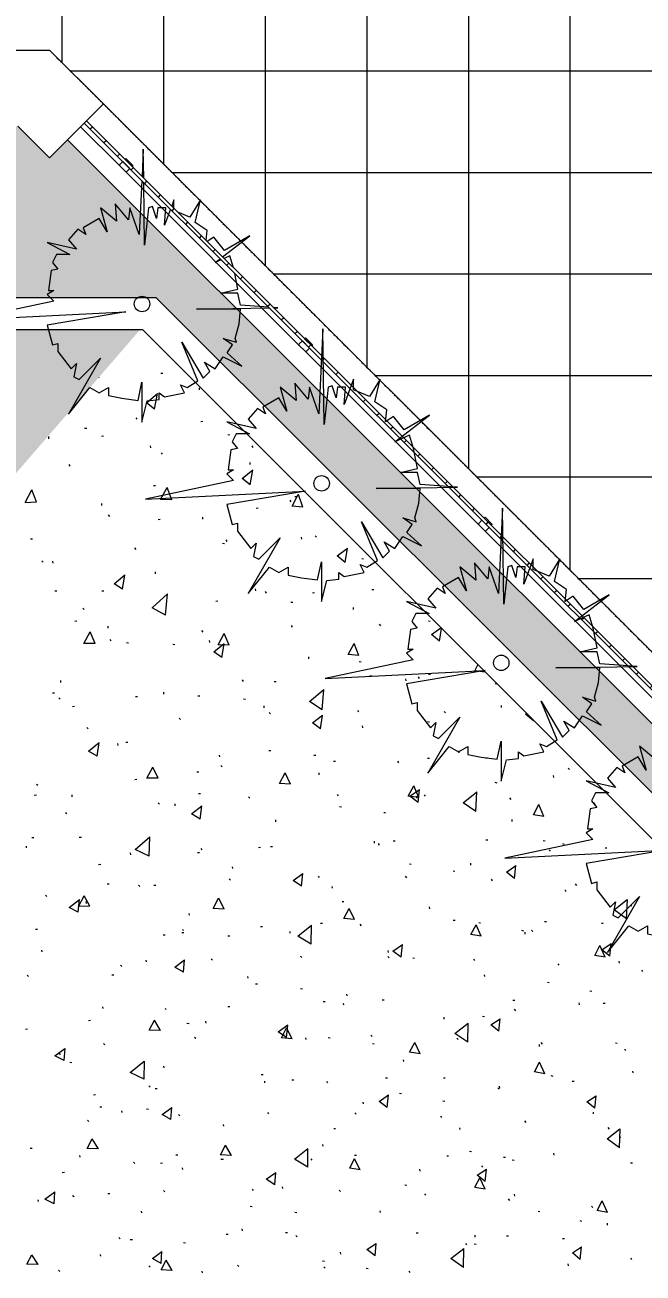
# Model space of a CAD drawing. Header units: millimetres. Extents: x 5359 to 218750, y -16347 to 109893.
# Drawn here: x 127705 to 130138, y 79600 to 84517 of the extents above; entities that cross this region are included whole.
import ezdxf

# ---------------------------------------------------------------- set-up
doc = ezdxf.new("R2010")
doc.units = ezdxf.units.MM
doc.linetypes.add('Double dash', pattern=[41.999998, 12, -6, 6, -6, 6, -6])
for name, color, linetype, lineweight in [('A-ANNO-DIMS', 211, 'Continuous', 9), ('A-ANNO-DIMS-220', 211, 'Continuous', 9), ('A-FLOR', 192, 'Continuous', 9), ('A-FLOR-HRAL', 11, 'Continuous', 9), ('A-FLOR-PATT', 8, 'Continuous', 9), ('A-WALL', 113, 'Continuous', 9), ('C-PROP-LINE', 91, 'Double dash', 18), ('G-IMPT', 8, 'Continuous', 9), ('L-PLNT', 71, 'Continuous', 9), ('S-COLS', 52, 'Continuous', 9)]:
    doc.layers.add(name, color=color, linetype=linetype, lineweight=lineweight)
doc.styles.add('Arial_5', font='arial_0.ttf', dxfattribs={"width": 0.9, "height": 660})
doc.dimstyles.new('1_Dim_chi_tiet_khu_đất_2_1', dxfattribs={"dimscale": 304.8, "dimtxt": 673.371204, "dimasz": 0.866142, "dimexe": 0.721785, "dimexo": 0.0625, "dimgap": 0.072178, "dimtad": 1, "dimdec": 0, "dimrnd": 5, "dimzin": 0, "dimdsep": 46, "dimtxsty": 'Arial_5', "dimblk1": 'OBLIQUE', "dimblk2": 'OBLIQUE', "dimsah": 1, "dimcen": 0.09, "dimdle": 0.721785, "dimazin": 0, "dimtfac": 1, "dimtdec": 4, "dimtix": 1, "dimtmove": 0, "dimatfit": 3, "dimfxl": 2.165354, "dimfxlon": 1, "dimtvp": 1, "dimtolj": 1, "dimtzin": 0, "dimarcsym": 2})

# ---------------------------------------------------------------- blocks, each defined once
blk = doc.blocks.new('FP_68-TKCS_MB ĐỊNH VỊ CỔNG-HÀNG RÀO')
at = {"layer": 'A-FLOR-PATT'}
for p, q in [((127997.5, 83128.7), (127997.4, 83130.3)), ((128247.5, 83143.8), (128239.6, 83144.2)), ((128183.2, 83028.4), (128226.4, 83065.8)), ((128214.8, 83003.8), (128226.5, 83065.7)), ((128392.7, 83079.3), (128392.6, 83088)), ((128214.7, 83003.8), (128183.2, 83028.4)), ((128146.9, 82963.9), (128142.5, 82969.9)), ((127948.2, 82927.1), (127940.1, 82927.2)), ((128405.7, 82954.8), (128397.5, 82953.8)), ((127799.4, 82887.2), (127799.2, 82895.8)), ((128014.5, 82897.2), (128006.1, 82895.7)), ((128511.6, 82901.4), (128503.8, 82902)), ((128200.1, 82851.1), (128199.9, 82859.6)), ((128246.8, 82825.9), (128242.5, 82831.9)), ((128604, 82852.9), (128599.7, 82859.1)), ((127883.1, 82779.5), (127878.6, 82785.2)), ((128592.3, 82785.3), (128592, 82793.7)), ((128560.1, 82730.3), (128601.8, 82764.1)), ((128591.4, 82705.1), (128560.1, 82730.2)), ((128591.4, 82705.1), (128601.8, 82764.1)), ((127706, 82635.2), (127732.7, 82685.7)), ((127751.1, 82637.8), (127732.7, 82685.7)), ((128219.5, 82701.8), (128211.6, 82702.1)), ((128239.3, 82647.1), (128265, 82695.5)), ((128283.1, 82646.3), (128265.1, 82695.5)), ((127751.1, 82637.7), (127706, 82635.1)), ((128007.8, 82623.5), (128007.5, 82631.8)), ((128283.1, 82646.2), (128239.4, 82647)), ((128753.1, 82638.9), (128748.8, 82645)), ((128756.6, 82621.2), (128781.4, 82667.7)), ((128799.1, 82617.5), (128756.7, 82621.2)), ((128775.3, 82657.5), (128767.6, 82658.4)), ((128799.1, 82617.5), (128781.5, 82667.7)), ((128038.8, 82581.2), (128034.3, 82586.9)), ((128405.5, 82569.9), (128405.1, 82578.1)), ((128623.3, 82613.5), (128615.2, 82612.8)), ((128237.5, 82569), (128229.2, 82567.8)), ((127735, 82491.7), (127726.8, 82491.4)), ((128490.3, 82473.2), (128482.4, 82473.7)), ((128501.7, 82482.3), (128497.3, 82488.2)), ((128794.7, 82491.1), (128794.4, 82499.2)), ((128852.5, 82498.8), (128848.2, 82504.9)), ((128142.4, 82451.1), (128137.9, 82456.7)), ((128934.4, 82425.6), (128974.6, 82456.5)), ((128965.6, 82399.9), (128934.5, 82425.5)), ((128965.6, 82399.9), (128974.7, 82456.5)), ((127776.5, 82400.6), (127771.8, 82406)), ((127815.8, 82396.6), (127815.4, 82404.6)), ((129038.4, 82412.5), (129030.8, 82413.6)), ((128056.2, 82315.7), (128098.4, 82350.8)), ((128089, 82293.8), (128098.5, 82350.8)), ((128218.9, 82355), (128218.5, 82363)), ((127830.8, 82285.9), (127822.6, 82285.8)), ((128015.6, 82286.4), (128007.5, 82286.5)), ((128089, 82293.8), (128056.2, 82315.7)), ((128613.6, 82287.2), (128613.1, 82295.1)), ((128656.2, 82278.9), (128651.8, 82284.7)), ((128844.8, 82279.6), (128836.8, 82279.1)), ((129079.2, 82291.8), (129071.4, 82291.4)), ((128206.1, 82221.3), (128266, 82275.4)), ((128258.2, 82191.8), (128266.1, 82275.4)), ((128464.4, 82247), (128456.2, 82246.1)), ((128760.2, 82241.5), (128752.4, 82242.3)), ((127937.7, 82213.9), (127933.1, 82219.2)), ((128258.2, 82191.8), (128206.1, 82221.3)), ((128999, 82214.4), (128998.5, 82222.3)), ((127909.6, 82168.7), (127901.2, 82167.2)), ((128032.7, 82140.8), (128032.2, 82148.6)), ((128406.2, 82125.3), (128401.7, 82130.9)), ((128759, 82145.2), (128754.5, 82151)), ((129105.6, 82149.8), (129101.2, 82155.8)), ((129301, 82166.4), (129293.5, 82167.6)), ((129306.3, 82115.6), (129342.4, 82142.1)), ((129337.2, 82089.5), (129344.6, 82139.9)), ((127937.2, 82079.6), (127961.9, 82126)), ((127981.9, 82080.7), (127937.3, 82079.6)), ((127981.9, 82080.7), (127962, 82125.9)), ((128044.9, 82090.8), (128040.3, 82096.1)), ((128113, 82082.1), (128105, 82082.3)), ((128432.7, 82083.7), (128432.2, 82091.5)), ((128465.5, 82075.2), (128489.3, 82119.9)), ((128508.8, 82073.3), (128489.4, 82119.9)), ((128977.9, 82037.5), (129000.9, 82080.7)), ((129020, 82033.1), (129001, 82080.7)), ((129337.2, 82089.5), (129306.3, 82115.6)), ((128295.1, 82075.6), (128287.2, 82076)), ((128448.3, 82047.6), (128489.1, 82079.6)), ((128480.9, 82024.7), (128448.4, 82047.5)), ((128508.8, 82073.3), (128465.5, 82075.2)), ((128480.9, 82024.7), (128489.1, 82079.5)), ((129020, 82033), (128978, 82037.5)), ((128823.1, 82020.3), (128822.5, 82028)), ((129029.2, 82007.1), (129021.5, 82008.1)), ((129476.1, 81973), (129488.3, 81996.1)), ((127846.7, 81927), (127846.1, 81934.6)), ((128565.8, 81931.1), (128561.2, 81936.7)), ((129069.9, 81951.3), (129062, 81951)), ((129205.8, 81933.3), (129205.2, 81941)), ((129258.8, 81942.9), (129254.4, 81948.9)), ((129301.2, 81957.8), (129293.4, 81957.6)), ((129517, 81966.6), (129476.1, 81973)), ((127822, 81885.1), (127813.7, 81885)), ((128252.1, 81880.8), (128251.5, 81888.4)), ((128694.8, 81929.6), (128686.7, 81929)), ((128824.9, 81851.4), (128881.6, 81899.2)), ((128875.9, 81819.1), (128881.7, 81899.2)), ((129563.2, 81919.4), (129555.8, 81920.8)), ((127843.6, 81860.6), (127838.7, 81865.7)), ((128148.1, 81870.5), (128139.8, 81869.4)), ((128394, 81872.3), (128386.1, 81872.8)), ((128573.4, 81859.6), (128565.5, 81860.2)), ((128647.4, 81826.6), (128646.8, 81834.2)), ((128875.9, 81819.1), (128825, 81851.3)), ((129581.4, 81827.9), (129580.8, 81835.6)), ((127900.6, 81832.2), (127892.2, 81830.8)), ((128317.3, 81780.6), (128312.6, 81786)), ((128671.7, 81803), (128667.1, 81808.6)), ((128836.7, 81767.9), (128876, 81797.3)), ((128868.9, 81744.1), (128876.1, 81797.2)), ((129020, 81810.3), (129015.5, 81816)), ((129360.7, 81806.9), (129356.2, 81812.8)), ((129676, 81801.5), (129680.1, 81804.4)), ((129706.7, 81775.2), (129676, 81801.5)), ((127954.2, 81743.7), (127949.4, 81748.8)), ((128868.9, 81744.1), (128836.7, 81767.9)), ((129034.8, 81747.8), (129034.1, 81755.4)), ((129297.2, 81770), (129289.7, 81771.2)), ((127955.6, 81656.6), (127996.9, 81689.7)), ((127989.6, 81636.6), (127996.9, 81689.7)), ((128110, 81690.3), (128101.9, 81690.5)), ((127989.6, 81636.6), (127955.6, 81656.6)), ((128071.7, 81678.4), (128071, 81685.8)), ((128472, 81633.3), (128471.2, 81640.8)), ((128673.4, 81656.8), (128665.6, 81657.5)), ((128850.1, 81638.4), (128842.4, 81639.3)), ((129414.7, 81649.4), (129414, 81657)), ((128185.3, 81550.2), (128208.2, 81593.2)), ((128229.5, 81549.6), (128208.3, 81593.2)), ((128481.6, 81594.4), (128476.8, 81599.8)), ((128927.9, 81615.1), (128919.9, 81614.7)), ((129177.6, 81610.4), (129173.1, 81616.1)), ((129297.8, 81627), (129290, 81626.9)), ((129526.2, 81628.4), (129518.5, 81628.4)), ((129848.6, 81583.3), (129844.2, 81589.3)), ((128145.7, 81544.5), (128137.4, 81543.4)), ((128229.5, 81549.6), (128185.4, 81550.1)), ((128389.3, 81573.6), (128381.2, 81572.7)), ((128707.4, 81528.7), (128729.5, 81570.5)), ((128750.2, 81525.5), (128729.6, 81570.5)), ((128864, 81562.6), (128863.2, 81570.1)), ((129786.7, 81552), (129785.9, 81559.5)), ((127756.1, 81520.1), (127751.1, 81524.9)), ((128750.2, 81525.5), (128707.4, 81528.7)), ((129214.2, 81478.3), (129235.7, 81519)), ((129220.9, 81478.1), (129259, 81505.3)), ((129255.8, 81473), (129235.7, 81519)), ((129252.7, 81453.5), (129259, 81505.3)), ((129430.7, 81451.9), (129484.7, 81495.2)), ((129480.7, 81417.6), (129484.7, 81495.2)), ((129564.1, 81530.5), (129556.7, 81531.9)), ((127750.1, 81482.5), (127741.6, 81480.9)), ((127891.6, 81476.4), (127890.8, 81483.7)), ((128234.5, 81446.9), (128229.7, 81452.1)), ((128296.8, 81440.5), (128295.9, 81447.8)), ((128396.2, 81487.9), (128388.2, 81488.4)), ((128590.4, 81471), (128585.7, 81476.3)), ((128940.1, 81480), (128935.5, 81485.6)), ((129255.8, 81473), (129214.2, 81478.3)), ((129252.7, 81453.4), (129220.9, 81478)), ((129248.2, 81471.2), (129247.5, 81478.7)), ((129282.1, 81478.4), (129277.5, 81484.2)), ((129480.7, 81417.6), (129430.7, 81451.9)), ((129619, 81465.6), (129614.5, 81471.5)), ((129707.8, 81405.4), (129728.7, 81445.2)), ((129748.4, 81398.5), (129728.7, 81445.2)), ((129949.7, 81446), (129945.3, 81452)), ((127869.9, 81408.4), (127864.9, 81413.3)), ((128361, 81409.6), (128400.9, 81439.9)), ((128394.6, 81388.2), (128361, 81409.5)), ((128394.6, 81388.2), (128400.9, 81439.8)), ((128950.9, 81435.9), (128943.2, 81436.8)), ((129125.1, 81412.5), (129117.4, 81413.6)), ((129748.4, 81398.5), (129707.8, 81405.4)), ((128693.4, 81377.8), (128692.6, 81385.1)), ((129623.8, 81379.4), (129623, 81386.8)), ((127740.4, 81314.6), (127732.2, 81314.4)), ((127927.4, 81316.4), (127919.2, 81316.4)), ((128139.5, 81268.6), (128196.9, 81317.8)), ((128193.6, 81241.9), (128197, 81317.8)), ((129081.9, 81293.3), (129081.1, 81300.7)), ((129162.8, 81301.8), (129154.9, 81301.6)), ((129527.7, 81305), (129520, 81305.1)), ((129753.4, 81301.9), (129745.8, 81302.1)), ((127711.8, 81275), (127710.8, 81282)), ((128121.8, 81248.1), (128120.9, 81255.2)), ((128193.6, 81241.9), (128139.5, 81268.6)), ((128392.7, 81255.6), (128384.5, 81254.8)), ((128403.1, 81267.4), (128398.3, 81272.6)), ((128632.4, 81276.3), (128624.3, 81275.7)), ((128680, 81278.4), (128672.2, 81279.1)), ((129101.5, 81285.9), (129096.8, 81291.5)), ((129774.7, 81261.7), (129770.2, 81267.6)), ((129829.9, 81288.8), (129822.6, 81290.3)), ((129993.9, 81270.6), (129993.1, 81278.1)), ((128003.5, 81208.9), (127995.1, 81207.7)), ((128523.1, 81193.4), (128522.2, 81200.6)), ((129226.2, 81209.7), (129218.7, 81210.9)), ((129461.1, 81207), (129460.2, 81214.4)), ((129600.7, 81179.4), (129637.8, 81205.1)), ((129632.3, 81154.2), (129637.9, 81205.1)), ((128514.6, 81147.8), (128509.7, 81153)), ((128760.6, 81146.2), (128799.1, 81174.2)), ((128793.6, 81123.6), (128760.6, 81146.2)), ((128793.6, 81123.6), (128799.2, 81174.2)), ((128865.3, 81157.7), (128860.5, 81163.2)), ((129208.2, 81157.2), (129203.5, 81162.8)), ((129398, 81182), (129390.4, 81183.3)), ((129546.1, 81145.5), (129541.5, 81151.3)), ((129632.3, 81154.2), (129600.8, 81179.4)), ((128037.2, 81132.1), (128029.1, 81132.3)), ((128157.6, 81123), (128152.6, 81128)), ((128221, 81126.3), (128212.9, 81126.7)), ((128915.8, 81115.7), (128914.9, 81123)), ((129834.2, 81102.8), (129833.4, 81110.1)), ((129877.7, 81127.1), (129873.2, 81133)), ((127791.7, 81083.7), (127786.6, 81088.4)), ((127879.1, 81039.9), (127919.5, 81071.2)), ((127914.1, 81021.2), (127919.5, 81071.2)), ((127915.7, 81043.9), (127937.7, 81085.5)), ((127960.6, 81044.6), (127937.8, 81085.5)), ((127947.1, 81056.1), (127946.1, 81063.1)), ((128446.3, 81035.9), (128467.7, 81076.4)), ((128489.8, 81033.7), (128467.8, 81076.4)), ((128961.1, 81061.9), (128953.4, 81062.9)), ((130024.6, 81031.2), (130076.6, 81071.6)), ((130073.7, 80995.4), (130076.7, 81071.5)), ((127914.1, 81021.2), (127879.1, 81039.9)), ((127960.6, 81044.6), (127915.7, 81043.9)), ((128353, 81009.3), (128352, 81016.4)), ((128489.8, 81033.7), (128446.4, 81035.9)), ((128960.7, 80996.7), (128981.5, 81036.4)), ((129002.9, 80992.3), (128981.6, 81036.4)), ((129298.6, 81034.9), (129297.7, 81042.2)), ((130073.7, 80995.4), (130024.7, 81031.2)), ((130094.6, 81045.2), (130087.3, 81046.8)), ((127754.4, 80953), (127746.1, 80952.9)), ((128330, 80948.8), (128325, 80953.8)), ((128640.3, 80964.1), (128632.3, 80963.6)), ((128779, 80926.4), (128833.6, 80970.7)), ((128831.4, 80895.9), (128833.6, 80970.7)), ((128876.1, 80977), (128868.1, 80976.7)), ((129002.9, 80992.3), (128960.8, 80996.7)), ((129029.9, 80968.2), (129025.2, 80973.7)), ((129398.4, 80988.2), (129390.7, 80988.2)), ((129460.7, 80933), (129481, 80972.1)), ((129501.8, 80926.8), (129481.1, 80972)), ((129499.2, 80978.7), (129491.7, 80980.1)), ((129668.6, 80947.3), (129661.2, 80948.7)), ((129704.4, 80945.4), (129699.9, 80951.2)), ((129758.7, 80983.8), (129751.1, 80984)), ((129981.9, 80977), (129974.4, 80977.2)), ((128257.7, 80931.5), (128249.5, 80930.6)), ((128330.8, 80939.5), (128322.9, 80940)), ((128511.4, 80926.8), (128503.5, 80927.4)), ((128749.9, 80938.4), (128748.9, 80945.6)), ((128831.4, 80895.9), (128779.1, 80926.4)), ((129501.8, 80926.8), (129460.7, 80933)), ((129674.8, 80935.1), (129673.9, 80942.4)), ((127772.6, 80864.6), (127771.5, 80871.4)), ((129136.2, 80863), (129135.2, 80870.2)), ((129153.5, 80868.2), (129191, 80894.4)), ((129186, 80844.4), (129153.6, 80868.2)), ((129186, 80844.4), (129191, 80894.4)), ((129948.8, 80851.1), (129968.8, 80889.6)), ((129989.1, 80843.6), (129948.9, 80851)), ((129989.1, 80843.6), (129968.9, 80889.6)), ((129976.3, 80873.4), (130012.6, 80897.9)), ((130007.5, 80847.6), (129976.4, 80873.4)), ((130007.5, 80847.6), (130012.7, 80897.9)), ((128086, 80807.5), (128081, 80812.3)), ((128183.1, 80825.7), (128182, 80832.6)), ((128294.8, 80805.4), (128333.8, 80834.2)), ((128329.1, 80784.9), (128294.8, 80805.4)), ((128329.1, 80784.9), (128333.9, 80834.2)), ((128443.7, 80832.2), (128438.8, 80837.3)), ((128795, 80842.3), (128790.2, 80847.6)), ((129138.5, 80842), (129133.7, 80847.5)), ((129239.2, 80838.8), (129231.6, 80840)), ((129476.8, 80830.7), (129472.2, 80836.4)), ((129808.9, 80812.8), (129804.3, 80818.5)), ((130045.4, 80821), (130044.5, 80828.3)), ((127719.3, 80768.3), (127714.1, 80772.9)), ((128054.8, 80773.3), (128046.7, 80773.6)), ((128584.2, 80761.5), (128583.1, 80768.5)), ((129515.4, 80767.6), (129514.5, 80774.8)), ((130137.6, 80787.3), (130133.2, 80793.2)), ((128620.7, 80737.2), (128612.9, 80738)), ((128798.1, 80718.3), (128790.3, 80719.2)), ((129769.5, 80743.2), (129762.2, 80744.7)), ((129936.9, 80708.7), (129929.6, 80710.3)), ((128887.3, 80668.5), (128879.4, 80668.2)), ((128962.3, 80656.1), (128957.5, 80661.5)), ((128974, 80691.4), (128973, 80698.5)), ((129119.1, 80674.4), (129111.3, 80674.3)), ((129633.6, 80672.9), (129626, 80673)), ((129888.4, 80656.8), (129887.5, 80664)), ((129989.4, 80661.9), (129981.9, 80662.2)), ((128013.4, 80642.3), (128012.2, 80649.1)), ((128261.7, 80637.5), (128256.7, 80642.4)), ((128511.5, 80648.7), (128503.4, 80648.2)), ((129356.2, 80600.2), (129355.2, 80607.4)), ((129513.8, 80609.5), (129506.3, 80610.9)), ((129637.1, 80633.2), (129632.5, 80638.9)), ((127715.6, 80560.2), (127707.2, 80558.9)), ((127963.7, 80595.1), (127955.4, 80594)), ((128194.1, 80557.1), (128214.8, 80596.5)), ((128238.2, 80555.7), (128194.2, 80557.1)), ((128238.2, 80555.7), (128214.9, 80596.5)), ((128351.1, 80582.2), (128343.1, 80582.7)), ((128418.6, 80584.8), (128417.5, 80591.7)), ((128701.8, 80550.2), (128739.6, 80577)), ((128714.8, 80526.5), (128735, 80565.3)), ((128757.5, 80522.6), (128735, 80565.2)), ((128735.3, 80528), (128739.7, 80576.9)), ((129398.1, 80543.2), (129450.5, 80584.1)), ((129448.8, 80509.7), (129450.5, 80584.1)), ((129539.3, 80577), (129575.9, 80601.9)), ((129571.2, 80552.2), (129539.4, 80577)), ((129571.2, 80552.2), (129575.9, 80601.9)), ((128377.3, 80523.1), (128372.3, 80528.1)), ((128735.3, 80528), (128701.8, 80550.1)), ((128757.5, 80522.6), (128714.8, 80526.4)), ((128728.8, 80532.5), (128723.9, 80537.8)), ((128811.9, 80520), (128810.9, 80527)), ((128906.4, 80525.7), (128898.7, 80526.7)), ((129072.2, 80531.7), (129067.4, 80537.1)), ((129219.7, 80469.3), (129239.5, 80507.7)), ((129261.1, 80463.5), (129239.6, 80507.6)), ((129448.8, 80509.7), (129398.1, 80543.2)), ((129410.6, 80520), (129405.9, 80525.6)), ((129742.5, 80501.8), (129737.9, 80507.5)), ((127823.3, 80455), (127862.8, 80484.6)), ((127843.9, 80459.3), (127842.7, 80466)), ((127858.9, 80436.8), (127862.9, 80484.6)), ((128019.4, 80499.2), (128014.2, 80503.9)), ((129080.5, 80501.2), (129072.9, 80502.3)), ((129261.1, 80463.5), (129219.7, 80469.3)), ((129731.5, 80492.7), (129730.5, 80499.9)), ((130037.1, 80503.5), (130029.8, 80505.1)), ((130071.2, 80476.2), (130066.7, 80482)), ((127858.9, 80436.8), (127823.3, 80455)), ((127890, 80428.4), (127881.8, 80428.6)), ((128119.9, 80389.2), (128175.1, 80434.5)), ((128175, 80363), (128175.2, 80434.5)), ((128253.3, 80408.4), (128252.1, 80415.2)), ((129197.1, 80433.1), (129196, 80440.2)), ((129711.3, 80392), (129730.9, 80430)), ((129751.8, 80384.8), (129731, 80430)), ((128175, 80363), (128120, 80389.2)), ((128642.5, 80380), (128634.7, 80380.8)), ((128763.1, 80359.4), (128755.2, 80359.1)), ((129132.1, 80367.5), (129124.3, 80367.4)), ((129360, 80367.2), (129352.3, 80367.3)), ((129751.8, 80384.8), (129711.3, 80391.9)), ((129784.7, 80374.5), (129777.3, 80376)), ((130099, 80388.3), (130098.1, 80395.6)), ((128197.7, 80332.1), (128192.6, 80337)), ((128226.1, 80325.9), (128217.9, 80325.2)), ((128650.1, 80348.9), (128648.9, 80355.8)), ((128897.9, 80348.6), (128893.1, 80353.9)), ((129572, 80324), (129567.4, 80329.7)), ((129574.7, 80328.7), (129573.7, 80335.9)), ((129867, 80354.5), (129859.5, 80354.8)), ((127982.9, 80301.4), (127974.7, 80300.5)), ((129038.1, 80266.2), (129037, 80273.2)), ((129099, 80276), (129135.8, 80301.3)), ((129131.7, 80252.3), (129099, 80276)), ((129131.7, 80252.3), (129135.9, 80301.3)), ((129187.1, 80305.3), (129179.6, 80306.5)), ((129358.2, 80276), (129350.7, 80277.3)), ((129917.6, 80274.4), (129953.5, 80298.4)), ((129948.8, 80248.7), (129917.6, 80274.4)), ((129948.8, 80248.7), (129953.5, 80298.4)), ((128008.1, 80253.4), (128000, 80253.7)), ((128088.1, 80232.3), (128086.8, 80239)), ((128191.5, 80244.2), (128183.4, 80244.7)), ((128245.3, 80224.8), (128283.5, 80252.2)), ((128280, 80204.4), (128245.3, 80224.7)), ((128280, 80204.4), (128283.6, 80252.1)), ((128314.7, 80219.2), (128309.6, 80224.2)), ((128665.8, 80227.2), (128660.9, 80232.4)), ((129008.8, 80225.1), (129004, 80230.5)), ((129346.5, 80212.3), (129341.8, 80217.9)), ((129943.7, 80226.4), (129942.8, 80233.7)), ((127957, 80196.9), (127951.7, 80201.6)), ((128488.3, 80177.9), (128487.1, 80184.8)), ((128928.3, 80167.3), (128920.6, 80168.4)), ((129417.9, 80164.9), (129416.9, 80172.1)), ((129677.8, 80193.1), (129673.2, 80198.8)), ((129996.6, 80128.1), (130047.7, 80167.3)), ((130005.8, 80166.6), (130001.3, 80172.5)), ((130045.6, 80092.3), (130047.8, 80167.2)), ((127949.9, 80090.4), (127970, 80128.9)), ((127994.5, 80089.6), (127970, 80128.9)), ((130045.6, 80092.3), (129996.7, 80128.1)), ((130051.5, 80134), (130044.3, 80135.6)), ((127733.6, 80090.5), (127725.4, 80090.6)), ((127994.5, 80089.6), (127950, 80090.4)), ((128307.4, 80063.6), (128299.5, 80064.2)), ((128475.4, 80065.6), (128495.1, 80103.7)), ((128518.4, 80062.1), (128475.4, 80065.6)), ((128518.4, 80062.1), (128495.2, 80103.7)), ((128766.5, 80048.2), (128819.3, 80089.7)), ((128819.1, 80017.3), (128819.4, 80089.7)), ((128879.3, 80099.4), (128878.1, 80106.4)), ((129462.6, 80076.6), (129455.2, 80078)), ((129788.4, 80064.6), (129787.5, 80071.8)), ((127923.1, 80056.5), (127921.8, 80063.1)), ((128137.3, 80031.6), (128132.2, 80036.5)), ((128246.9, 80032.2), (128238.8, 80031.6)), ((128484.8, 80047.1), (128476.8, 80046.7)), ((128486.8, 80046.9), (128478.9, 80047.7)), ((128819.1, 80017.3), (128766.6, 80048.2)), ((128836.2, 80044.4), (128831.3, 80049.7)), ((128983.6, 80012.4), (129003.1, 80050.3)), ((129025.3, 80006.9), (129003.1, 80050.2)), ((129011, 80062.2), (129003.2, 80062.1)), ((129373.1, 80059.9), (129365.5, 80060.1)), ((129508.4, 80016.7), (129503.7, 80022.4)), ((129597.2, 80054.2), (129589.6, 80054.4)), ((129630.7, 80043.1), (129623.3, 80044.6)), ((130097, 80032), (130089.6, 80032.4)), ((127860.4, 79995.9), (127852.1, 79995)), ((128326.8, 80007.3), (128325.5, 80014)), ((128655, 79969.7), (128692.2, 79995.4)), ((128688.6, 79947.4), (128655.1, 79969.7)), ((128688.6, 79947.4), (128692.2, 79995.4)), ((129025.3, 80006.9), (128983.6, 80012.4)), ((129261.3, 80001.2), (129260.3, 80008.3)), ((129476.9, 79937.3), (129496.3, 79975)), ((129485.5, 79984.9), (129521.6, 80009.1)), ((129517.2, 79959.9), (129485.5, 79984.8)), ((129517.4, 79930.2), (129496.4, 79975)), ((129517.2, 79959.9), (129521.6, 80009.1)), ((127783.6, 79891.3), (127822.3, 79919.4)), ((127819.6, 79872.9), (127822.4, 79919.4)), ((128255.3, 79919.4), (128250.1, 79924.4)), ((128605.5, 79925.3), (128600.5, 79930.4)), ((128720.6, 79932.8), (128719.4, 79939.7)), ((128947.4, 79921.1), (128942.6, 79926.6)), ((129208, 79944.6), (129200.5, 79945.9)), ((129517.4, 79930.2), (129476.9, 79937.2)), ((127758.3, 79881), (127756.9, 79887.4)), ((127819.6, 79872.9), (127783.7, 79891.3)), ((127898.3, 79899.4), (127893, 79904.1)), ((128039.4, 79911.4), (128031.3, 79911.9)), ((129284, 79906.5), (129279.3, 79912.1)), ((129614, 79885.7), (129609.4, 79891.4)), ((129633.2, 79902.9), (129632.2, 79910.1)), ((129958.3, 79846.3), (129977.8, 79884.1)), ((129998.1, 79838.2), (129977.9, 79884.1)), ((128165.4, 79836.8), (128164, 79843.5)), ((128599.9, 79860.5), (128592.1, 79861.5)), ((128775.1, 79837.2), (128767.5, 79838.3)), ((129104.8, 79837.7), (129103.7, 79844.7)), ((129732.3, 79840.1), (129725, 79841.7)), ((129940.6, 79857.7), (129936.1, 79863.6)), ((129998, 79838.2), (129958.4, 79846.3)), ((128562, 79766.4), (128560.8, 79773.2)), ((129897.6, 79803.1), (129890.3, 79804.8)), ((129999, 79788.7), (129998.1, 79796)), ((128079.9, 79734.8), (128074.7, 79739.6)), ((128128, 79730.7), (128119.9, 79730.1)), ((128505.6, 79751.3), (128497.7, 79751)), ((128738.2, 79757.6), (128730.3, 79757.5)), ((128776.2, 79742.4), (128771.3, 79747.7)), ((129253.2, 79756.2), (129245.6, 79756.3)), ((129478, 79741.2), (129477, 79748.4)), ((129608.6, 79744.8), (129601.1, 79745.1)), ((129829, 79734.3), (129821.5, 79734.7)), ((127712.8, 79634), (127732.3, 79671.6)), ((127757.7, 79633.5), (127732.4, 79671.6)), ((128004.1, 79666.6), (128002.7, 79673.2)), ((128207, 79657.5), (128244.5, 79683.8)), ((128241.6, 79636.7), (128244.5, 79683.8)), ((128337.6, 79717.5), (128329.7, 79718.3)), ((128948.3, 79674.2), (128947.2, 79681.2)), ((129051, 79692.1), (129087.3, 79716.6)), ((129083.4, 79667.9), (129051.1, 79692)), ((129083.4, 79667.9), (129087.4, 79716.6)), ((129381.9, 79656.6), (129433.2, 79696)), ((129431.7, 79622), (129433.2, 79696)), ((129445.3, 79710.4), (129440.7, 79716.1)), ((129480.9, 79712.5), (129473.6, 79714)), ((129860.5, 79678.8), (129896.1, 79702.4)), ((129891.2, 79652.6), (129860.5, 79678.7)), ((129891.3, 79652.6), (129896.2, 79702.4)), ((127757.7, 79633.4), (127712.9, 79633.9)), ((128198.3, 79622.5), (128193.2, 79627.5)), ((128241.6, 79636.7), (128207, 79657.5)), ((128241.5, 79612.3), (128260.8, 79649.9)), ((128284.8, 79609.1), (128260.9, 79649.9)), ((128547, 79625.5), (128542, 79630.7)), ((128884.7, 79645), (128877.1, 79646.2)), ((128887.2, 79618.7), (128882.4, 79624.2)), ((129431.7, 79622), (129381.9, 79656.6)), ((129844.4, 79628), (129843.5, 79635.3)), ((130094.7, 79652.8), (130090.3, 79658.8)), ((127842.6, 79605.6), (127837.3, 79610.3)), ((128284.8, 79609.1), (128241.6, 79612.3)), ((128403.5, 79600.2), (128402.3, 79606.9)), ((129055.9, 79615.8), (129048.4, 79617.1)), ((129222, 79601.6), (129217.3, 79607.3))]:
    blk.add_line(p, q, dxfattribs=at)
blk = doc.blocks.new('NBS_CLDPhysicalSecuritySystems_MtlMeshPnlFncngSym_CLDModsecSecurusS3_InfillPanel - NBS_CLDPhysicalSecuritySystems_MtlMeshPnlFncngSym_CLDModsecSecurusS2_InfillPanel-2369448-TKCS_MB ĐỊNH VỊ CỔNG-HÀNG RÀO')
at = {"layer": 'A-FLOR-HRAL'}
h = blk.add_hatch(dxfattribs=at)
h.set_pattern_fill('FP_30', color=256, style=0, pattern_type=2)
h.set_pattern_definition([(180, (609.6, 0), (-2e-15, 13), []), (90, (609.6, 0), (76, -5e-15), [])])
h.paths.add_polyline_path([(4516.7, -6), (4516.7, 6), (0, 6), (0, -6), (4410.7, -6)])
for p, q in [((0, 6), (4516.7, 6)), ((214, 11), (254, 11)), ((214, 6), (214, 11)), ((254, 6), (214, 6)), ((254, 11), (254, 6)), ((1214, 11), (1254, 11)), ((1214, 6), (1214, 11)), ((1254, 6), (1214, 6)), ((1254, 11), (1254, 6)), ((2214, 11), (2254, 11)), ((2214, 6), (2214, 11)), ((2254, 6), (2214, 6)), ((2254, 11), (2254, 6)), ((3214, 11), (3254, 11)), ((3214, 6), (3214, 11)), ((3254, 6), (3214, 6)), ((3254, 11), (3254, 6)), ((4214, 11), (4254, 11)), ((4214, 6), (4214, 11)), ((4254, 6), (4214, 6)), ((4254, 11), (4254, 6)), ((4516.7, -6), (0, -6)), ((0, -27), (218, -27)), ((214, -6), (254, -6)), ((214, -23), (214, -6)), ((250, -27), (218, -27)), ((250, -27), (1218, -27)), ((254, -6), (254, -23)), ((1214, -6), (1254, -6)), ((1214, -23), (1214, -6)), ((1250, -27), (1218, -27)), ((1250, -27), (2218, -27)), ((1254, -6), (1254, -23)), ((2214, -6), (2254, -6)), ((2214, -23), (2214, -6)), ((2250, -27), (2218, -27)), ((2250, -27), (3218, -27)), ((2254, -6), (2254, -23)), ((3214, -6), (3254, -6)), ((3214, -23), (3214, -6)), ((3250, -27), (3218, -27)), ((3250, -27), (4218, -27)), ((3254, -6), (3254, -23)), ((4214, -6), (4254, -6)), ((4214, -23), (4214, -6)), ((4250, -27), (4218, -27)), ((4250, -27), (4516.7, -27)), ((4254, -6), (4254, -23))]:
    blk.add_line(p, q, dxfattribs=at)
for centre, start, end in [((218, -23), 180, 270), ((250, -23), 270, 0), ((1218, -23), 180, 270), ((1250, -23), 270, 0), ((2218, -23), 180, 270), ((2250, -23), 270, 0), ((3218, -23), 180, 270), ((3250, -23), 270, 360), ((4218, -23), 180, 270), ((4250, -23), 270, 0)]:
    blk.add_arc(centre, 4, start, end, dxfattribs=at)
blk = doc.blocks.new('CAY MAI VAN PHUC - CAY DUC SOC_dwg-V240-TKCS_MB ĐỊNH VỊ CỔNG-HÀNG RÀO')
at = {"layer": 'G-IMPT', "flags": 128}
for points in [[(8.2, 628.4), (6.2, 771.8), (-0.1, 636.8)], [(-1.1, 616.2), (-13.8, 346.6), (-60.3, 479.5), (-67, 419.7), (-133.5, 499.4), (-126.8, 413), (-206.6, 479.5), (-173.4, 359.9), (-213.3, 426.3), (-293.1, 379.8), (-279.8, 346.6), (-319.7, 373.2), (-366.2, 320), (-326.3, 273.5), (-472.6, 306.7), (-359.6, 246.9), (-426.1, 246.9), (-446, 207.1), (-419.4, 173.8), (-452.7, 167.2), (-466, 67.5), (-439.4, 67.5), (-472.6, 47.6), (-439.4, 14.4), (-878.3, -78.6), (-80.3, -38.8), (-472.6, -105.2), (-446, -204.9), (-419.4, -198.2), (-419.4, -238.1), (-352.9, -324.5), (-326.3, -297.9), (-339.6, -364.4), (-313, -377.6), (-206.6, -271.3), (-366.2, -550.4), (-259.8, -417.5), (-213.3, -444.1), (-166.7, -417.5), (-166.7, -457.4), (-100.2, -470.7), (-19.9, -481.4), (-0.5, -390.9), (-0.5, -590.3), (26.2, -484), (86, -477.3), (86, -444.1), (112.6, -464), (212.4, -444.1), (192.4, -404.2), (225.7, -417.5), (278.9, -384.3), (199.1, -191.6), (305.5, -371), (338.7, -337.8), (312.1, -291.3), (365.3, -324.5), (405.2, -264.7), (498.3, -311.2), (425.2, -244.8), (451.8, -204.9), (405.2, -171.7), (471.7, -191.6), (465.1, -171.7), (485, -98.6), (491.7, -25.5), (272.2, -25.5), (634.7, -19.6)], [(32.8, 479.5), (12.9, 293.4), (8.5, 606.6)], [(159.2, 477.5), (159.2, 519.4), (147.9, 488.7)], [(319.9, 316.7), (325.4, 366.5), (265.6, 406.4), (292.2, 519.4), (239, 433), (178.5, 458.2)], [(142.1, 473), (112.6, 393.1), (119.3, 479.5), (79.4, 479.5), (72.7, 426.3), (52.8, 486.1), (32.8, 479.5)], [(401.6, 235), (538.2, 340), (411.9, 266.9), (358.7, 333.3), (325.4, 311.2)], [(394.7, 220.4), (365.3, 207.1), (389.5, 225.6)], [(456.6, 180.1), (438.5, 240.3), (409.5, 227.1)], [(630.6, -15.5), (491.7, -5.6), (478.4, 54.2), (391.9, 54.2), (478.4, 74.2), (462.7, 152.4)], [(655.8, -19.2), (677.9, -18.8), (653.7, -17.1)]]:
    blk.add_lwpolyline(points, dxfattribs=at)
at = {"layer": 'G-IMPT'}
blk.add_circle((0, 0), 38.6, dxfattribs=at)
blk = doc.blocks.new('CAY MAI VAN PHUC - CAY BONG TRANG-V241-TKCS_MB ĐỊNH VỊ CỔNG-HÀNG RÀO')
at = {"xscale": 0.7894736842105263, "yscale": 0.7894736842105263, "zscale": 0.7894736842105263}
blk.add_blockref('CAY MAI VAN PHUC - CAY DUC SOC_dwg-V240-TKCS_MB ĐỊNH VỊ CỔNG-HÀNG RÀO', (0, 0), dxfattribs=at)
blk = doc.blocks.new('CAY MAI VAN PHUC - CAY DUC SOC_dwg-2256080-TKCS_MB ĐỊNH VỊ CỔNG-HÀNG RÀO')
at = {"layer": 'G-IMPT', "flags": 128}
blk.add_lwpolyline([(32.8, 479.5), (12.9, 293.4), (6.2, 771.8), (-13.8, 346.6), (-60.3, 479.5), (-67, 419.7), (-133.5, 499.4), (-126.8, 413), (-206.6, 479.5), (-173.4, 359.9), (-213.3, 426.3), (-293.1, 379.8), (-279.8, 346.6), (-319.7, 373.2), (-366.2, 320), (-326.3, 273.5), (-472.6, 306.7), (-359.6, 246.9), (-426.1, 246.9), (-446, 207.1), (-419.4, 173.8), (-452.7, 167.2), (-466, 67.5), (-439.4, 67.5), (-472.6, 47.6), (-439.4, 14.4), (-878.3, -78.6), (-80.3, -38.8), (-472.6, -105.2), (-446, -204.9), (-419.4, -198.2), (-419.4, -238.1), (-352.9, -324.5), (-326.3, -297.9), (-339.6, -364.4), (-313, -377.6), (-206.6, -271.3), (-366.2, -550.4), (-259.8, -417.5), (-213.3, -444.1), (-166.7, -417.5), (-166.7, -457.4), (-100.2, -470.7), (-19.9, -481.4), (-0.5, -390.9), (-0.5, -590.3), (26.2, -484), (86, -477.3), (86, -444.1), (112.6, -464), (212.4, -444.1), (192.4, -404.2), (225.7, -417.5), (278.9, -384.3), (199.1, -191.6), (305.5, -371), (338.7, -337.8), (312.1, -291.3), (365.3, -324.5), (405.2, -264.7), (498.3, -311.2), (425.2, -244.8), (451.8, -204.9), (405.2, -171.7), (471.7, -191.6), (465.1, -171.7), (485, -98.6), (491.7, -25.5), (272.2, -25.5), (677.9, -18.8), (491.7, -5.6), (478.4, 54.2), (391.9, 54.2), (478.4, 74.2), (458.4, 173.8), (438.5, 240.3), (365.3, 207.1), (538.2, 340), (411.9, 266.9), (358.7, 333.3), (318.8, 306.7), (325.4, 366.5), (265.6, 406.4), (292.2, 519.4), (239, 433), (159.2, 466.2), (159.2, 519.4), (112.6, 393.1), (119.3, 479.5), (79.4, 479.5), (72.7, 426.3), (52.8, 486.1)], close=True, dxfattribs=at)
at = {"layer": 'G-IMPT'}
blk.add_circle((0, 0), 38.6, dxfattribs=at)
blk = doc.blocks.new('CAY MAI VAN PHUC - CAY BONG TRANG-2256081-TKCS_MB ĐỊNH VỊ CỔNG-HÀNG RÀO')
at = {"xscale": 0.7894736842105263, "yscale": 0.7894736842105263, "zscale": 0.7894736842105263}
blk.add_blockref('CAY MAI VAN PHUC - CAY DUC SOC_dwg-2256080-TKCS_MB ĐỊNH VỊ CỔNG-HÀNG RÀO', (0, 0), dxfattribs=at)
blk = doc.blocks.new('Family - ___-1476882-TKCS_MB ĐỊNH VỊ CỔNG-HÀNG RÀO')
at = {"layer": 'C-PROP-LINE'}
for p, q in [((33103.5, 84418.2), (127801.6, 84418.2)), ((127801.6, 84418.2), (134801.5, 77418.4))]:
    blk.add_line(p, q, dxfattribs=at)
blk = doc.blocks.new('DIMBLOCK23-TKCS_MB ĐỊNH VỊ CỔNG-HÀNG RÀO')
at = {"layer": 'A-ANNO-DIMS-220'}
for p, q in [((129028.6, 85645.2), (129650.8, 86267.4)), ((129339.7, 86267.4), (136650.7, 78956.4)), ((129495.3, 86111.9), (129028.6, 85645.2)), ((136028.4, 78645.3), (136650.7, 79267.6)), ((136495.1, 79112), (136028.4, 78645.3))]:
    blk.add_line(p, q, dxfattribs=at)
at = {"layer": 'A-ANNO-DIMS-220', "lineweight": 25}
for p, q in [((129495.3, 86111.9), (129308.6, 86111.9)), ((129495.3, 86111.9), (129681.9, 86111.9)), ((136495.1, 79112), (136308.4, 79112)), ((136495.1, 79112), (136681.8, 79112))]:
    blk.add_line(p, q, dxfattribs=at)
at = {"layer": 'A-ANNO-DIMS-220', "color": 0, "char_height": 660, "attachment_point": 1, "rotation": 315, "line_spacing_factor": 0.941778, "style": 'Arial_5'}
for s, insert, width in [('9900', (132972, 83878), 2187.938), ('T.RÀO', (131970.3, 83352.4), 2995.984)]:
    blk.add_mtext(s, dxfattribs=dict(at, insert=insert, width=width))
blk = doc.blocks.new('_Oblique')
at = {"color": 0, "linetype": 'ByBlock', "lineweight": -2}
blk.add_line((-0.5, -0.5), (0.5, 0.5), dxfattribs=at)

msp = doc.modelspace()

# ---------------------------------------------------------------- hatches: boundary and pattern name
at = {"layer": 'A-FLOR-PATT'}
h = msp.add_hatch(dxfattribs=at)
h.set_pattern_fill('FP_5', color=256, style=0, pattern_type=2)
h.set_pattern_definition([(90, (81451.8, 48336.34), (-400, 2e-14), []), (180, (81451.8, 48336.34), (-5e-14, -400), [])])
h.paths.add_polyline_path([(14081.4, -16347.2), (14081.4, 79336.3), (14075, 79693.3), (14055.9, 80049.7), (14024.1, 80405.3), (13979.6, 80759.5), (13922.5, 81111.9), (13852.8, 81462), (13770.7, 81809.4), (13676.3, 82153.7), (13569.6, 82494.3), (13450.9, 82831), (13320.2, 83163.2), (13177.7, 83490.5), (13023.6, 83812.5), (12858.2, 84128.8), (12681.5, 84439), (12493.9, 84742.7), (12295.6, 85039.6), (12086.8, 85329.1), (11867.8, 85611), (11638.9, 85884.9), (11400.3, 86150.5), (11152.4, 86407.4), (10895.5, 86655.3), (10630, 86893.8), (10356.1, 87122.8), (10074.1, 87341.7), (9784.6, 87550.5), (9487.8, 87748.9), (9184.1, 87936.5), (8873.9, 88113.1), (8557.5, 88278.6), (8235.5, 88432.7), (7908.2, 88575.1), (7576, 88705.8), (7239.4, 88824.6), (6898.7, 88931.3), (6554.4, 89025.7), (6207, 89107.8), (5856.9, 89177.4), (5504.5, 89234.6), (5358.8, 89252.8), (5358.8, 82030.3), (10052.8, 77336.3), (10052.8, -16347.2), (12634.8, -16347.2)])
h.paths.add_polyline_path([(51727.7, -16347.2), (56702.6, -16347.2), (56702.6, -12330.8), (31070.8, -12330.8), (26103.5, -7352), (26103.5, 40986.3), (24603.5, 40986.3), (22103.5, 38486.3), (22103.5, -8023.3), (22132.9, -8371.9), (22174.4, -8719.2), (22228.1, -9064.9), (22293.8, -9408.5), (22371.5, -9749.6), (22461, -10087.7), (22562.4, -10422.5), (22675.4, -10753.6), (22799.9, -11080.5), (22935.8, -11402.8), (23082.8, -11720.2), (23240.9, -12032.3), (23409.7, -12338.6), (23589.2, -12638.9), (23779.1, -12932.6), (23979.2, -13219.6), (24189.1, -13499.4), (24408.7, -13771.7), (24637.7, -14036.1), (24875.9, -14292.4), (25122.8, -14540.1), (25378.2, -14779.1), (25641.9, -15009), (25913.4, -15229.6), (26192.5, -15440.5), (26478.7, -15641.5), (26771.9, -15832.4), (27071.5, -16012.9), (27377.3, -16182.8), (27700.1, -16347.2), (44092.7, -16347.2)])
h.paths.add_polyline_path([(134801.6, 7388.2), (140779.3, 7388.2), (140779.3, 38986.3), (138279.3, 40986.3), (134801.5, 40986.3), (134801.5, 7388.2)])
h.paths.add_polyline_path([(157794.6, 7388.2), (157794.6, 109892.8), (152779.3, 109892.8), (152779.3, 7388.2), (155944.1, 7388.2)])
h.paths.add_polyline_path([(138279.3, 45986.3), (140779.3, 47986.3), (140779.3, 77336.3), (140773.2, 77721), (140754.7, 78105.2), (140723.9, 78488.6), (140680.8, 78870.9), (140625.5, 79251.5), (140558.1, 79630.2), (140478.5, 80006.6), (140386.9, 80380.2), (140283.4, 80750.7), (140168, 81117.6), (140041, 81480.7), (139902.4, 81839.5), (139752.3, 82193.7), (139591, 82542.9), (139418.5, 82886.8), (139235.2, 83224.9), (139041.1, 83557), (138836.4, 83882.8), (138621.4, 84201.7), (138396.3, 84513.7), (138161.3, 84818.2), (137916.7, 85115.1), (137662.7, 85403.9), (137399.5, 85684.5), (137127.5, 85956.5), (136843.4, 86222.8), (136558.1, 86473.7), (136261.2, 86718.3), (135956.7, 86953.3), (135644.7, 87178.4), (135325.8, 87393.4), (135000.1, 87598), (134668, 87792.2), (134329.8, 87975.5), (133986, 88148), (133636.7, 88309.3), (133282.6, 88459.3), (132923.7, 88598), (132560.6, 88725), (132193.7, 88840.4), (131823.2, 88943.9), (131449.6, 89035.5), (131073.3, 89115), (130694.5, 89182.5), (130313.9, 89237.8), (129931.6, 89280.9), (129548.2, 89311.7), (129164, 89330.2), (128779.3, 89336.3), (87752.6, 89336.3), (85252.6, 86836.3), (85252.6, 84418.2), (127801.6, 84418.2), (134801.6, 77417.7), (134801.6, 45986.3), (136085.6, 45986.3)])
h.paths.add_polyline_path([(24603.5, 45986.3), (26103.5, 45986.3), (26103.5, 77418.2), (33103.5, 84418.2), (75452.6, 84418.2), (75452.6, 86836.3), (72952.6, 89336.3), (32081.4, 89336.3), (31731.6, 89330.2), (31382.3, 89311.9), (31033.8, 89281.3), (30686.6, 89238.6), (30341.1, 89183.8), (29997.8, 89116.9), (29657, 89038), (29319.2, 88947.3), (28984.7, 88844.8), (28654, 88730.7), (28327.6, 88605), (28005.7, 88468.1), (27688.8, 88319.9), (27377.3, 88160.8), (27071.5, 87990.9), (26771.9, 87810.4), (26478.7, 87619.5), (26192.5, 87418.5), (25913.4, 87207.6), (25641.9, 86987), (25378.2, 86757.1), (25122.8, 86518.1), (24831.7, 86222.8), (24637.7, 86014.1), (24408.7, 85749.7), (24189.1, 85477.4), (23979.2, 85197.6), (23779.1, 84910.6), (23589.2, 84616.8), (23409.7, 84316.6), (23240.9, 84010.3), (23082.8, 83698.2), (22935.8, 83380.8), (22799.9, 83058.5), (22675.4, 82731.6), (22562.4, 82400.5), (22461, 82065.7), (22371.5, 81727.6), (22293.8, 81386.5), (22228.1, 81042.9), (22174.4, 80697.2), (22132.9, 80349.9), (22103.5, 80001.3), (22103.5, 48486.3), (23817.1, 46772.8)])
h.paths.add_polyline_path([(5358.8, 97336.3), (130779.3, 97336.3), (131136.3, 97342.7), (131492.7, 97361.8), (131848.3, 97393.6), (132202.5, 97438.1), (132554.9, 97495.2), (132905, 97564.9), (133252.4, 97647), (133596.7, 97741.4), (133937.3, 97848.1), (134274, 97966.8), (134606.2, 98097.5), (134933.5, 98240), (135255.5, 98394.1), (135571.8, 98559.5), (135882, 98736.2), (136185.8, 98923.8), (136482.6, 99122.1), (136772.1, 99330.9), (137054, 99549.9), (137328, 99778.8), (137593.5, 100017.4), (137850.4, 100265.3), (138098.3, 100522.2), (138336.8, 100787.7), (138565.8, 101061.6), (138784.8, 101343.6), (138993.6, 101633.1), (139191.9, 101929.9), (139379.5, 102233.6), (139556.1, 102543.8), (139721.6, 102860.2), (139875.7, 103182.2), (140018.1, 103509.5), (140148.8, 103841.7), (140267.6, 104178.3), (140374.3, 104519), (140468.7, 104863.3), (140550.8, 105210.7), (140620.5, 105560.8), (140681.9, 105947.8), (140722.1, 106267.4), (140753.9, 106622.9), (140773, 106979.4), (140779.3, 107336.3), (140779.3, 109892.8), (135779.3, 109892.8), (135779.3, 107336.3), (130779.3, 102336.3), (5358.8, 102336.3), (5358.8, 99924.4)])
h = msp.add_hatch(dxfattribs=at)
h.set_pattern_fill('FP_14', color=256, style=0, pattern_type=2)
h.set_pattern_definition([(0, (167.64, 11.2), (558.8, 558.8), [83.82, -16.764, 22.352, -16.764, -419.1]), (0, (167.64, 11.2), (558.8, 558.8), [-139.7, 83.82, -335.28]), (0, (139.7, 27.94), (558.8, 558.8), [55.88, -41.91, 83.82, -41.91, -335.28]), (0, (139.7, 27.94), (558.8, 558.8), [-223.52, 55.88, -279.4]), (0, (335.3, 251.46), (558.8, 558.8), [69.85, -27.94, 69.85, -391.16]), (0, (55.9, 363.2), (558.8, 558.8), [27.94, -55.88, 27.94, -447.04]), (90, (111.76, 363.2), (-558.8, 558.8), [50.292, -508.508]), (90, (279.4, 27.94), (-558.8, 558.8), [55.88, -502.92]), (90, (419.1, 251.46), (-558.8, 558.8), [55.88, -502.92]), (45, (352.04, 22.35), (0, 558.7996), [55.88, -734.383]), (135, (206.76, 22.35), (-558.7996, 0), [55.88, -734.383]), (63.435, (335.28, 25.15), (-0.0005, 558.8001), [55.88, -1193.635]), (75.964, (307.34, 27.94), (-0.00237, 558.80038), [55.88, -2248.111]), (75.964, (447.04, 251.46), (-0.00237, 558.80038), [44.704, -2259.287]), (75.964, (122.94, 363.22), (-0.00237, 558.80038), [39.116, -2264.875]), (104.036, (251.46, 27.94), (0.00237, 558.80038), [55.88, -2248.111]), (104.036, (391.16, 251.46), (0.00237, 558.80038), [44.704, -2259.287]), (104.036, (100.58, 363.22), (0.00237, 558.80038), [39.116, -2264.875]), (116.565, (223.52, 25.15), (0.0005, 558.8001), [55.88, -1193.634])])
h.paths.add_polyline_path([(134501.6, 61586.3), (134501.6, 61698.2), (134601.5, 61698.2), (134601.5, 65498.2), (134501.6, 65498.2), (134501.6, 65798.2), (134601.5, 65798.2), (134601.5, 69598.2), (134501.6, 69598.2), (134501.6, 69898.2), (134601.5, 69898.2), (134601.5, 73698.2), (134501.6, 73698.2), (134501.6, 73998.2), (134601.5, 73998.2), (134601.5, 77118.2), (134501.6, 77118.2), (134501.6, 77294), (134377.4, 77418.2), (134448.1, 77488.9), (131278.2, 80658.8), (131207.5, 80588.1), (130995.4, 80800.2), (131066.1, 80870.9), (127872.3, 84064.7), (127801.6, 83994), (127677.4, 84118.2), (127501.6, 84118.2), (127501.6, 84218.2), (123252.6, 84218.2), (123252.6, 84118.2), (122952.6, 84118.2), (122952.6, 84218.2), (119052.6, 84218.2), (119052.6, 84118.2), (118752.6, 84118.2), (118752.6, 84218.2), (114852.6, 84218.2), (114852.6, 84118.2), (114552.6, 84118.2), (114552.6, 84218.2), (110652.6, 84218.2), (110652.6, 84118.2), (110352.6, 84118.2), (110352.6, 84218.2), (106452.6, 84218.2), (106452.6, 84118.2), (106152.6, 84118.2), (106152.6, 84218.2), (102252.6, 84218.2), (102252.6, 84118.2), (101952.6, 84118.2), (101952.6, 84218.2), (98052.6, 84218.2), (98052.6, 84118.2), (97752.6, 84118.2), (97752.6, 84218.2), (93852.6, 84218.2), (93852.6, 84118.2), (93552.6, 84118.2), (93552.6, 84218.2), (89652.6, 84218.2), (89652.6, 84118.2), (89352.6, 84118.2), (89352.6, 84218.2), (85452.6, 84218.2), (85452.6, 84118.2), (85359.8, 84118.2), (85366.1, 84038.1), (85387.9, 83940.7), (85411.4, 83871.4), (85452.6, 83788.4), (85502, 83714.5), (85561.8, 83646.2), (85630.1, 83586.3), (85705.6, 83535.9), (85787, 83495.8), (85872.9, 83466.6), (85962, 83448.9), (86052.6, 83442.9), (128221.4, 83442.9), (133911.5, 77756.8), (133913.8, 62056.5), (133920.3, 61998.1), (133941.1, 61921.3), (133964.9, 61863.9), (134005.1, 61798.3), (134055, 61739.9), (134113.5, 61689.9), (134179, 61649.7), (134260.7, 61617.8), (134324.8, 61602.4), (134401.5, 61596.3), (134501.6, 61596.3), (134501.6, 61586.3)])
h = msp.add_hatch(dxfattribs=at)
h.set_pattern_fill('FP_16', color=256, style=0, pattern_type=2)
h.set_pattern_definition([(49.953, (0, 310.95), (480.9659, -42.0109), [50.243, -552.673]), (355.008, (0, 310.95), (-93.0384, 503.553), [40.233, -442.564]), (100.468, (40.1, 307.45), (387.9288, 461.541), [42.673, -469.403]), (46.137, (0, 444.84), (715.6498, -110.8015), [75.373, -829.101]), (96.647, (59.64, 435.6), (626.742, 652.125), [64.007, -704.082]), (351.199, (0, 444.84), (626.7425, 652.1248), [60.348, -663.829]), (20.968, (67.06, 411.37), (400.2616, -269.5331), [50.281, -553.094]), (326.044, (67.06, 411.37), (163.1585, 485.449), [40.213, -442.34]), (71.423, (100.4, 388.9), (563.4187, 215.92), [42.678, -469.456]), (37.454, (0, 310.95), (8.15357, 222.8547), [7.372, -429.565, 7.372, -441.627, -443.973]), (37.454, (0, 310.95), (8.15357, 222.8547), [-885.935, 7.372, -436.601]), (7.488, (0, 310.95), (176.40226, 264.03816), [7.376, -248.771, 7.376, -419.759, -169.312]), (7.488, (0, 310.95), (176.40226, 264.03816), [-683.281, 7.376, -161.936]), (327.543, (-149.53, 310.95), (357.9598, -15.0997), [7.373, -160.187, 7.373, -515.414, -693.697]), (327.543, (-149.53, 310.95), (357.9598, -15.0997), [-690.346, 7.373, -686.325]), (317.547, (-216.6, 310.95), (391.0618, 67.01274), [7.371, -210.396, 7.371, -339.716, -492.488]), (317.547, (-216.6, 310.95), (391.0618, 67.01274), [-564.854, 7.371, -485.118])])
h.paths.add_polyline_path([(124801.6, 79428.2), (128158.5, 83316.9), (97765.9, 83316.9), (100352.6, 79428.2), (123981.2, 79428.2)])

# ---------------------------------------------------------------- linework, layer by layer
at = {"layer": 'A-FLOR'}
for p, q in [((128221.4, 83442.9), (86052.6, 83442.9)), ((133911.5, 77756.8), (128221.4, 83442.9)), ((86052.6, 83316.9), (128167.5, 83316.9)), ((128167.5, 83316.9), (133781.5, 77703))]:
    msp.add_line(p, q, dxfattribs=at)
msp.add_arc((128779.3, 77336.3), 12000, 360, 90, dxfattribs=at)
at = {"layer": 'A-WALL'}
for p, q in [((128013.8, 84206.1), (131207.5, 81012.3)), ((131066.1, 80870.9), (127872.3, 84064.7))]:
    msp.add_line(p, q, dxfattribs=at)
at = {"layer": 'S-COLS'}
for p, q in [((127501.6, 84418.2), (127801.6, 84418.2)), ((127801.6, 84418.2), (128013.8, 84206.1)), ((128013.8, 84206.1), (127801.6, 83994)), ((127801.6, 83994), (127677.4, 84118.2))]:
    msp.add_line(p, q, dxfattribs=at)

# ---------------------------------------------------------------- block references
at = {"layer": 'A-FLOR'}
msp.add_blockref('FP_68-TKCS_MB ĐỊNH VỊ CỔNG-HÀNG RÀO', (0, 0), dxfattribs=at)
at = {"layer": 'A-FLOR-HRAL', "rotation": 315.0000000000001}
msp.add_blockref('NBS_CLDPhysicalSecuritySystems_MtlMeshPnlFncngSym_CLDModsecSecurusS3_InfillPanel - NBS_CLDPhysicalSecuritySystems_MtlMeshPnlFncngSym_CLDModsecSecurusS2_InfillPanel-2369448-TKCS_MB ĐỊNH VỊ CỔNG-HÀNG RÀO', (127943, 84135.4), dxfattribs=at)
at = {"layer": 'C-PROP-LINE'}
msp.add_blockref('Family - ___-1476882-TKCS_MB ĐỊNH VỊ CỔNG-HÀNG RÀO', (0, 0), dxfattribs=at)
at = {"layer": 'L-PLNT'}
for name, p in [('CAY MAI VAN PHUC - CAY BONG TRANG-V241-TKCS_MB ĐỊNH VỊ CỔNG-HÀNG RÀO', (128166.1, 83418.2)), ('CAY MAI VAN PHUC - CAY BONG TRANG-2256081-TKCS_MB ĐỊNH VỊ CỔNG-HÀNG RÀO', (128873.2, 82711.1)), ('CAY MAI VAN PHUC - CAY BONG TRANG-2256081-TKCS_MB ĐỊNH VỊ CỔNG-HÀNG RÀO', (129580.3, 82004)), ('CAY MAI VAN PHUC - CAY BONG TRANG-2256081-TKCS_MB ĐỊNH VỊ CỔNG-HÀNG RÀO', (130287.4, 81296.9))]:
    msp.add_blockref(name, p, dxfattribs=at)

# ---------------------------------------------------------------- dimensions: what is measured, and where the dimension line sits
at = {"layer": 'A-ANNO-DIMS'}
dim = msp.add_linear_dim(base=(136495.1, 79112), p1=(129028.6, 85645.2), p2=(136028.4, 78645.3), angle=315, text='<>\\XT.RÀO', dimstyle='1_Dim_chi_tiet_khu_đất_2_1', override={"dimpost": '<>', "dimfxl": 9899.293179}, dxfattribs=at)
dim.commit()
dim.dimension.update_dxf_attribs({"geometry": 'DIMBLOCK23-TKCS_MB ĐỊNH VỊ CỔNG-HÀNG RÀO', "text_midpoint": (132995.2, 82611.9)})

doc.saveas('drawing.dxf')
